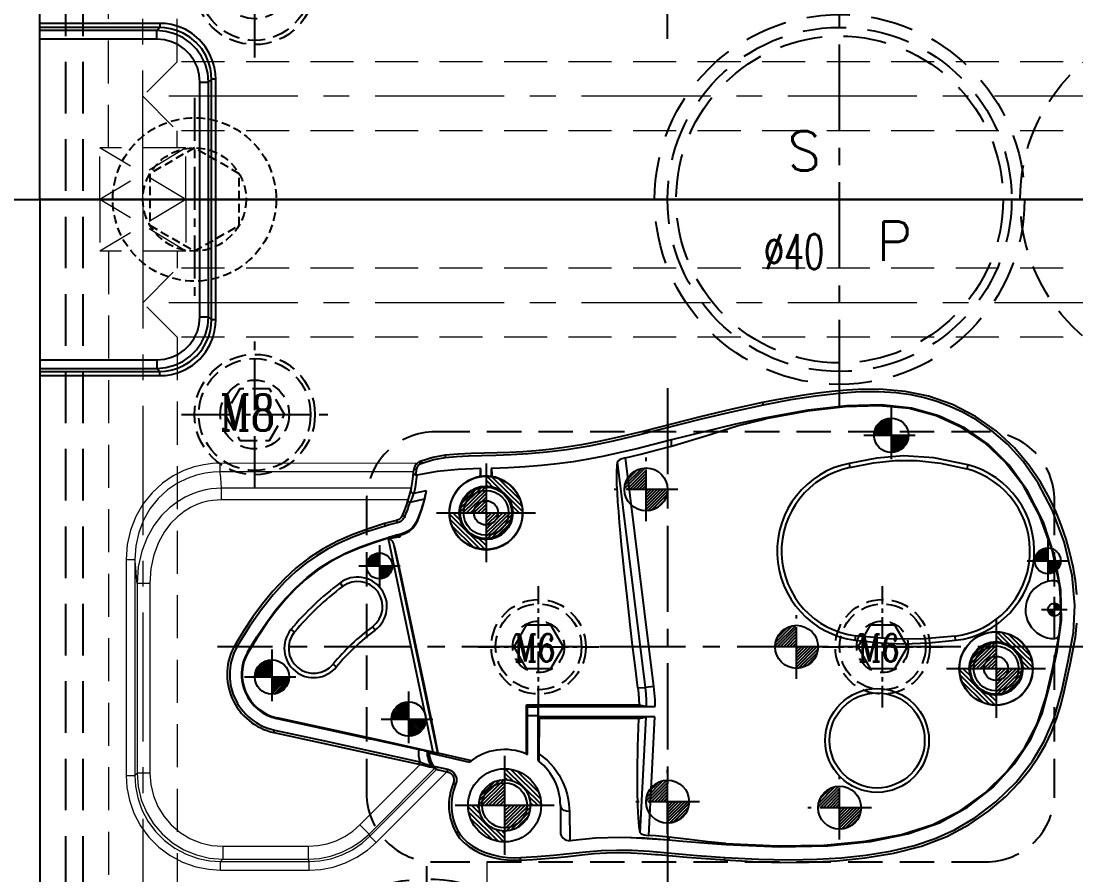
# Model space of a CAD drawing. Header units: millimetres. Extents: x 33920 to 35330, y -21664 to -20666.
# Drawn here: x 34462.5 to 34585.2, y -21041.8 to -20942.6 of the extents above; entities that cross this region are included whole.
import ezdxf

# ---------------------------------------------------------------- set-up
doc = ezdxf.new("R2010")
doc.units = ezdxf.units.MM
doc.header["$LTSCALE"] = 8
for name, pattern in [('CENTER', [2, 1.25, -0.25, 0.25, -0.25]), ('CENTER2', [1.125, 0.75, -0.125, 0.125, -0.125]), ('HIDDEN', [0.375, 0.25, -0.125]), ('HIDDEN2', [0.1875, 0.125, -0.0625])]:
    doc.linetypes.add(name, pattern=pattern)
doc.layers.get('DEFPOINTS').update_dxf_attribs({"color": 6})
for name, color, linetype in [('Cav-cor', 1, 'Continuous'), ('cen', 1, 'CENTER'), ('DEFAULT_1', 7, 'CENTER'), ('m', 144, 'HIDDEN2'), ('PIN', 5, 'Continuous'), ('SCREW', 52, 'HIDDEN'), ('SP', 3, 'Continuous'), ('壓塊', 157, 'Continuous')]:
    doc.layers.add(name, color=color, linetype=linetype)
for name, color, linetype, lineweight in [('dim', 3, 'Continuous', 15), ('WR', 122, 'HIDDEN', 18), ('枕位', 75, 'Continuous', 15)]:
    doc.layers.add(name, color=color, linetype=linetype, lineweight=lineweight)
doc.styles.add('ROMANC', font='RomanC.ttf', dxfattribs={"width": 0.8, "height": 7})
doc.styles.get("Standard").update_dxf_attribs({"font": 'txt.shx', "width": 0.67, "bigfont": 'chineset.shx'})
doc.dimstyles.new('ISO-25', dxfattribs={"dimtxt": 5.5, "dimasz": 4, "dimexe": 0.3, "dimexo": 0.3, "dimtad": 0, "dimzin": 1, "dimdsep": 46, "dimtxsty": 'Standard', "dimcen": 0, "dimclrd": 3, "dimclre": 3, "dimclrt": 7, "dimazin": 0, "dimtfac": 1, "dimtofl": 0, "dimtmove": 0, "dimatfit": 0, "dimfxl": 0, "dimarcsym": 0})

# ---------------------------------------------------------------- blocks, each defined once
blk = doc.blocks.new('12')
at = {"layer": 'cen', "ltscale": 0.5}
for p, q in [((0, 11.81), (0, -11.81)), ((-11.91, 0), (11.91, 0))]:
    blk.add_line(p, q, dxfattribs=at)
at = {"layer": 'm'}
blk.add_lwpolyline([(0, 6), (-5.2, 3), (-5.2, -3), (0, -6), (5.2, -3), (5.2, 3)], close=True, dxfattribs=at)
for radius in [9.5, 6]:
    blk.add_circle((0, 0), radius, dxfattribs=at)
blk = doc.blocks.new('*D29197')
at = {"layer": 'DEFPOINTS', "color": 0}
for p in [(34376.55, -20963.32), (34399.68, -20963.32), (34473.68, -21153.32)]:
    blk.add_point(p, dxfattribs=at)
at = {"layer": 'dim', "color": 3, "lineweight": -2}
for p, q in [((34399.38, -20963.32), (34376.25, -20963.32)), ((34376.55, -20967.32), (34376.55, -21050.01)), ((34376.55, -21149.32), (34376.55, -21066.62)), ((34473.38, -21153.32), (34376.25, -21153.32))]:
    blk.add_line(p, q, dxfattribs=at)
at = {"layer": 'dim', "color": 3}
for points in [[(34377.22, -20967.32), (34375.88, -20967.32), (34376.55, -20963.32)], [(34375.88, -21149.32), (34377.22, -21149.32), (34376.55, -21153.32)]]:
    blk.add_solid(points, dxfattribs=at)
at = {"layer": 'dim', "color": 7, "insert": (34376.55, -21058.32), "char_height": 5.5, "attachment_point": 5, "rotation": 90}
blk.add_mtext('190.00', dxfattribs=at)
blk = doc.blocks.new('*D29198')
at = {"layer": 'DEFPOINTS', "color": 0}
for p in [(34473.68, -20773.32), (34376.55, -20963.32), (34399.68, -20963.32)]:
    blk.add_point(p, dxfattribs=at)
at = {"layer": 'dim', "color": 3, "lineweight": -2}
for p, q in [((34473.38, -20773.32), (34376.25, -20773.32)), ((34376.55, -20777.32), (34376.55, -20860.01)), ((34376.55, -20959.32), (34376.55, -20876.62)), ((34399.38, -20963.32), (34376.25, -20963.32))]:
    blk.add_line(p, q, dxfattribs=at)
at = {"layer": 'dim', "color": 3}
for points in [[(34377.22, -20777.32), (34375.88, -20777.32), (34376.55, -20773.32)], [(34375.88, -20959.32), (34377.22, -20959.32), (34376.55, -20963.32)]]:
    blk.add_solid(points, dxfattribs=at)
at = {"layer": 'dim', "color": 7, "insert": (34376.55, -20868.32), "char_height": 5.5, "attachment_point": 5, "rotation": 90}
blk.add_mtext('190.00', dxfattribs=at)
blk = doc.blocks.new('20160824.190002')
at = {"layer": 'SCREW', "linetype": 'CENTER2'}
for p, q in [((0, -8.5), (0, 8.5)), ((-8.5, 0), (8.5, 0))]:
    blk.add_line(p, q, dxfattribs=at)
at = {"layer": 'SCREW'}
blk.add_lwpolyline([(-1.73, 3), (-3.46, 0), (-1.73, -3), (1.73, -3), (3.46, 0), (1.73, 3)], close=True, dxfattribs=at)
for radius in [7, 6.5, 4]:
    blk.add_circle((0, 0), radius, dxfattribs=at)
at = {"layer": 'dim', "style": 'ROMANC', "width": 0.8}
blk.add_text('M8', height=4.186, dxfattribs=at).set_placement((-4.07, -1.86))
blk = doc.blocks.new('20140410.082121')
at = {"layer": 'SCREW', "color": 137, "linetype": 'CENTER', "ltscale": 0.25}
for p, q in [((0, -7.04), (0, 7.04)), ((-7, 0), (7, 0))]:
    blk.add_line(p, q, dxfattribs=at)
at = {"layer": 'SCREW', "color": 137, "linetype": 'Continuous'}
blk.add_lwpolyline([(-1.44, 2.5), (-2.89, 0), (-1.44, -2.5), (1.44, -2.5), (2.89, 0), (1.44, 2.5)], close=True, dxfattribs=at)
at = {"layer": 'SCREW', "color": 137}
for radius in [5.5, 5, 3]:
    blk.add_circle((0, 0), radius, dxfattribs=at)
at = {"layer": 'dim', "style": 'ROMANC', "width": 0.8}
blk.add_text('M6', height=3.172, dxfattribs=at).set_placement((-2.87, -1.7))
blk = doc.blocks.new('20160827.105305')
at = {"color": 8, "linetype": 'HIDDEN', "ltscale": 2.5}
blk.add_circle((0, 0), 21.5, dxfattribs=at)
at = {"layer": 'SP', "linetype": 'CENTER'}
for p, q in [((0, -24), (0, 24)), ((-24, 0), (24, 0))]:
    blk.add_line(p, q, dxfattribs=at)
at = {"layer": 'SP', "linetype": 'HIDDEN', "ltscale": 2.5}
for radius in [20, 19]:
    blk.add_circle((0, 0), radius, dxfattribs=at)
at = {"layer": 'dim', "insert": (-5.29, -6.05), "char_height": 4.063, "attachment_point": 5}
blk.add_mtext('Ø40', dxfattribs=at)
at = {"layer": 'SP'}
for s, p in [('S', (-6.08, 3.36)), ('P', (4.33, -7.12))]:
    blk.add_text(s, height=4.58, dxfattribs=at).set_placement(p)
blk = doc.blocks.new('20160827.105419')
at = {"color": 8, "linetype": 'HIDDEN', "ltscale": 2.5}
blk.add_circle((0, 0), 16.5, dxfattribs=at)
at = {"layer": 'SP', "linetype": 'CENTER'}
for p, q in [((0, -19), (0, 19)), ((-19, 0), (19, 0))]:
    blk.add_line(p, q, dxfattribs=at)
at = {"layer": 'SP', "linetype": 'HIDDEN', "ltscale": 2.5}
for radius in [15, 14]:
    blk.add_circle((0, 0), radius, dxfattribs=at)
at = {"layer": 'dim', "insert": (-5.37, -4.84), "char_height": 3.251, "attachment_point": 5}
blk.add_mtext('Ø30', dxfattribs=at)
at = {"layer": 'SP'}
for s, p in [('S', (-4.86, 2.69)), ('P', (3.47, -5.7))]:
    blk.add_text(s, height=3.67, dxfattribs=at).set_placement(p)
blk = doc.blocks.new('20160827.105633')
at = {"color": 8, "linetype": 'HIDDEN', "ltscale": 2.5}
blk.add_circle((0, 0), 19, dxfattribs=at)
at = {"layer": 'SP', "linetype": 'CENTER'}
for p, q in [((0, -21.5), (0, 21.5)), ((-21.5, 0), (21.5, 0))]:
    blk.add_line(p, q, dxfattribs=at)
at = {"layer": 'SP', "linetype": 'HIDDEN', "ltscale": 2.5}
for radius in [17.5, 16.5]:
    blk.add_circle((0, 0), radius, dxfattribs=at)
at = {"layer": 'dim', "insert": (-5.29, -6.05), "char_height": 4.063, "attachment_point": 5}
blk.add_mtext('Ø35', dxfattribs=at)
at = {"layer": 'SP'}
for s, p in [('S', (-6.08, 3.36)), ('P', (4.33, -7.12))]:
    blk.add_text(s, height=4.58, dxfattribs=at).set_placement(p)
blk = doc.blocks.new('20160904.091723')
at = {"layer": 'WR', "linetype": 'CENTER'}
blk.add_line((0, 11), (0, -11), dxfattribs=at)
at = {"layer": 'WR', "linetype": 'HIDDEN', "ltscale": 2}
blk.add_line((-11, 0), (11, 0), dxfattribs=at)
for radius in [8, 5.5, 4]:
    blk.add_circle((0, 0), radius, dxfattribs=at)

msp = doc.modelspace()

# ---------------------------------------------------------------- hatches: boundary and pattern name
at = {"layer": 'PIN', "linetype": 'Continuous'}
h = msp.add_hatch(dxfattribs=at)
h.set_pattern_fill('ANSI31', color=153, scale=1.5, angle=270, style=0)
h.set_pattern_definition([(225, (34768.96322, -20976.47645), (-0.13258252, 0.13258252), [])])
h.paths.add_polyline_path([(34563.681, -20990.716), (34561.681, -20990.716, -0.4142136), (34563.681, -20988.716)])
h.paths.add_polyline_path([(34563.681, -20992.716), (34563.681, -20990.716), (34565.681, -20990.716, -0.4142136)])
h = msp.add_hatch(dxfattribs=at)
h.set_pattern_fill('ANSI31', color=5, scale=2, angle=90, style=0)
h.set_pattern_definition([(45, (34329.89917, -21011.25587), (0.1767767, -0.1767767), [])])
h.paths.add_polyline_path([(34535.181, -20997.016), (34537.681, -20997.016, -0.4142136), (34535.181, -20999.516)])
h.paths.add_polyline_path([(34535.181, -20994.516), (34535.181, -20997.016), (34532.681, -20997.016, -0.4142136)])
h = msp.add_hatch(dxfattribs=at)
h.set_pattern_fill('ANSI31', color=140, scale=3.090909, angle=90.5, style=0)
h.set_pattern_definition([(135.5, (34845.39848, -21022.7816), (-0.27080585, -0.27557404), [])])
h.paths.add_polyline_path([(34516.576, -20996.739), (34516.576, -20995.489, -0.4142136), (34520.826, -20999.739), (34519.576, -20999.739, 0.4142136)])
h.paths.add_polyline_path([(34512.326, -20999.739), (34513.576, -20999.739, 0.4142136), (34516.576, -21002.739), (34516.576, -21003.989, -0.4142136)])
h = msp.add_hatch(dxfattribs=at)
h.set_pattern_fill('ANSI31', color=140, scale=2.363636, angle=89.5, style=0)
h.set_pattern_definition([(44.5, (34273.83254, -21014.44966), (0.20708683, -0.2107331), [])])
h.paths.add_polyline_path([(34516.576, -20999.739), (34513.576, -20999.712, -0.4142136), (34516.602, -20996.739)])
h.paths.add_polyline_path([(34519.576, -20999.765, -0.4142136), (34516.55, -21002.739), (34516.576, -20999.739)])
h = msp.add_hatch(dxfattribs=at)
h.set_pattern_fill('ANSI31', color=3, scale=1.125, angle=270, style=0)
h.set_pattern_definition([(225, (34658.14271, -20995.23637), (-0.09943689, 0.09943689), [])])
h.paths.add_polyline_path([(34504.181, -21005.916), (34502.681, -21005.916, -0.4142136), (34504.181, -21004.416)])
h.paths.add_polyline_path([(34504.181, -21007.416), (34504.181, -21005.916), (34505.681, -21005.916, -0.4142136)])
h = msp.add_hatch(dxfattribs=at)
h.set_pattern_fill('ANSI31', color=3, scale=1.125, angle=270, style=0)
h.set_pattern_definition([(225, (34735.84271, -20994.63637), (-0.09943689, 0.09943689), [])])
h.paths.add_polyline_path([(34581.881, -21005.316), (34580.381, -21005.316, -0.4142136), (34581.881, -21003.816)])
h.paths.add_polyline_path([(34581.881, -21006.816), (34581.881, -21005.316), (34583.381, -21005.316, -0.4142136)])
at = {"layer": 'PIN', "linetype": 'CENTER2'}
h = msp.add_hatch(dxfattribs=at)
h.set_pattern_fill('ANSI31', color=4, scale=0.8, angle=90, style=0)
h.set_pattern_definition([(135, (34719.73285, -20805.01066), (-0.07071068, -0.07071068), [])])
h.paths.add_polyline_path([(34582.655, -21010.995), (34581.905, -21010.995, 0.4142136), (34582.655, -21011.745)])
h.paths.add_polyline_path([(34582.655, -21010.245), (34582.655, -21010.995), (34583.405, -21010.995, 0.4142136)])
at = {"layer": 'PIN', "linetype": 'Continuous'}
h = msp.add_hatch(dxfattribs=at)
h.set_pattern_fill('ANSI31', color=5, scale=2, angle=90, style=0)
h.set_pattern_definition([(45, (34347.39917, -21029.55587), (0.1767767, -0.1767767), [])])
h.paths.add_polyline_path([(34552.681, -21015.316), (34555.181, -21015.316, -0.4142136), (34552.681, -21017.816)])
h.paths.add_polyline_path([(34552.681, -21012.816), (34552.681, -21015.316), (34550.181, -21015.316, -0.4142136)])
h = msp.add_hatch(dxfattribs=at)
h.set_pattern_fill('ANSI31', color=140, scale=3.090909, angle=90.5, style=0)
h.set_pattern_definition([(135.5, (34904.69348, -21040.8716), (-0.27080585, -0.27557404), [])])
h.paths.add_polyline_path([(34575.871, -21014.829), (34575.871, -21013.579, -0.4142136), (34580.121, -21017.829), (34578.871, -21017.829, 0.4142136)])
h.paths.add_polyline_path([(34571.621, -21017.829), (34572.871, -21017.829, 0.4142136), (34575.871, -21020.829), (34575.871, -21022.079, -0.4142136)])
h = msp.add_hatch(dxfattribs=at)
h.set_pattern_fill('ANSI31', color=140, scale=2.363636, angle=89.5, style=0)
h.set_pattern_definition([(44.5, (34333.12754, -21032.53966), (0.20708683, -0.2107331), [])])
h.paths.add_polyline_path([(34575.871, -21017.829), (34572.871, -21017.802, -0.4142136), (34575.897, -21014.829)])
h.paths.add_polyline_path([(34578.871, -21017.855, -0.4142136), (34575.845, -21020.829), (34575.871, -21017.829)])
h = msp.add_hatch(dxfattribs=at)
h.set_pattern_fill('ANSI31', color=153, scale=1.5, angle=270, style=0)
h.set_pattern_definition([(225, (34696.96322, -21004.57645), (-0.13258252, 0.13258252), [])])
h.paths.add_polyline_path([(34491.681, -21018.816), (34489.681, -21018.816, -0.4142136), (34491.681, -21016.816)])
h.paths.add_polyline_path([(34491.681, -21020.816), (34491.681, -21018.816), (34493.681, -21018.816, -0.4142136)])
h = msp.add_hatch(dxfattribs=at)
h.set_pattern_fill('ANSI31', color=153, scale=1.5, angle=270, style=0)
h.set_pattern_definition([(225, (34712.86322, -21009.47645), (-0.13258252, 0.13258252), [])])
h.paths.add_polyline_path([(34507.581, -21023.716), (34505.581, -21023.716, -0.4142136), (34507.581, -21021.716)])
h.paths.add_polyline_path([(34507.581, -21025.716), (34507.581, -21023.716), (34509.581, -21023.716, -0.4142136)])
h = msp.add_hatch(dxfattribs=at)
h.set_pattern_fill('ANSI31', color=140, scale=3.090909, angle=90.5, style=0)
h.set_pattern_definition([(135.5, (34847.55923, -21056.78075), (-0.27080585, -0.27557404), [])])
h.paths.add_polyline_path([(34518.737, -21030.738), (34518.737, -21029.488, -0.4142136), (34522.987, -21033.738), (34521.737, -21033.738, 0.4142136)])
h.paths.add_polyline_path([(34514.487, -21033.738), (34515.737, -21033.738, 0.4142136), (34518.737, -21036.738), (34518.737, -21037.988, -0.4142136)])
h = msp.add_hatch(dxfattribs=at)
h.set_pattern_fill('ANSI31', color=140, scale=2.363636, angle=89.5, style=0)
h.set_pattern_definition([(44.5, (34275.9933, -21048.4488), (0.20708683, -0.2107331), [])])
h.paths.add_polyline_path([(34518.737, -21033.738), (34515.737, -21033.712, -0.4142136), (34518.763, -21030.738)])
h.paths.add_polyline_path([(34521.737, -21033.764, -0.4142136), (34518.711, -21036.738), (34518.737, -21033.738)])
h = msp.add_hatch(dxfattribs=at)
h.set_pattern_fill('ANSI31', color=5, scale=2, angle=90, style=0)
h.set_pattern_definition([(45, (34332.39917, -21047.55587), (0.1767767, -0.1767767), [])])
h.paths.add_polyline_path([(34537.681, -21033.316), (34540.181, -21033.316, -0.4142136), (34537.681, -21035.816)])
h.paths.add_polyline_path([(34537.681, -21030.816), (34537.681, -21033.316), (34535.181, -21033.316, -0.4142136)])
h = msp.add_hatch(dxfattribs=at)
h.set_pattern_fill('ANSI31', color=5, scale=2, angle=90, style=0)
h.set_pattern_definition([(45, (34352.39917, -21048.25587), (0.1767767, -0.1767767), [])])
h.paths.add_polyline_path([(34557.681, -21034.016), (34560.181, -21034.016, -0.4142136), (34557.681, -21036.516)])
h.paths.add_polyline_path([(34557.681, -21031.516), (34557.681, -21034.016), (34555.181, -21034.016, -0.4142136)])

# ---------------------------------------------------------------- linework, layer by layer
at = {"color": 8, "linetype": 'HIDDEN', "ltscale": 3}
for p, q in [((34467.681, -20713.316), (34467.681, -21213.316)), ((34469.681, -20713.316), (34469.681, -21213.316))]:
    msp.add_line(p, q, dxfattribs=at)
at = {"linetype": 'CENTER', "ltscale": 3}
msp.add_line((34399.681, -20963.316), (34799.681, -20963.316), dxfattribs=at)
at = {"color": 8, "linetype": 'HIDDEN', "ltscale": 2}
msp.add_circle((34599.681, -20963.316), 21, dxfattribs=at)
at = {"layer": 'Cav-cor', "color": 1}
for p, q in [((34464.681, -20963.316), (34464.681, -20781.316)), ((34478.665, -20942.842), (34464.681, -20942.842)), ((34478.665, -20943.341), (34464.681, -20943.341)), ((34478.32, -20943.686), (34478.665, -20943.341)), ((34478.665, -20942.842), (34478.665, -20943.341)), ((34478.32, -20943.686), (34464.681, -20943.686)), ((34478.32, -20944.684), (34478.32, -20943.686)), ((34478.32, -20944.684), (34464.681, -20944.684)), ((34484.312, -20949.678), (34484.656, -20949.333)), ((34484.656, -20963.316), (34484.656, -20949.333)), ((34485.156, -20949.333), (34484.656, -20949.333)), ((34485.156, -20963.316), (34485.156, -20949.333)), ((34483.313, -20963.316), (34483.313, -20949.678)), ((34483.313, -20949.678), (34484.312, -20949.678)), ((34484.312, -20963.316), (34484.312, -20949.678)), ((34464.681, -20963.316), (34734.681, -20963.316)), ((34734.681, -20963.316), (34464.681, -20963.316)), ((34464.681, -20963.316), (34464.681, -21145.316)), ((34483.313, -20976.955), (34483.313, -20963.316)), ((34484.312, -20976.955), (34484.312, -20963.316)), ((34484.656, -20977.3), (34484.656, -20963.316)), ((34485.156, -20977.3), (34485.156, -20963.316)), ((34483.313, -20976.955), (34484.312, -20976.955)), ((34484.312, -20976.955), (34484.656, -20977.3)), ((34485.156, -20977.3), (34484.656, -20977.3)), ((34464.681, -20981.948), (34478.32, -20981.948)), ((34478.32, -20981.948), (34478.32, -20982.947)), ((34464.681, -20982.947), (34478.32, -20982.947)), ((34464.681, -20983.291), (34478.665, -20983.291)), ((34464.681, -20983.791), (34478.665, -20983.791)), ((34478.32, -20982.947), (34478.665, -20983.291)), ((34478.665, -20983.791), (34478.665, -20983.291)), ((34551.93, -20986.327), (34550.328, -20986.614)), ((34553.534, -20986.068), (34551.93, -20986.327)), ((34555.135, -20985.84), (34553.534, -20986.068)), ((34560.487, -20985.378), (34558.516, -20985.48)), ((34562.758, -20985.392), (34560.487, -20985.378)), ((34565.301, -20985.622), (34562.758, -20985.392)), ((34550.328, -20986.614), (34548.737, -20986.924)), ((34548.737, -20986.923), (34548.797, -20987.218)), ((34549.115, -20988.793), (34549.094, -20988.691)), ((34537.683, -20989.545), (34537.755, -20989.83)), ((34511.812, -20993.05), (34511.841, -20993.34)), ((34536.093, -21019.912), (34532.806, -20993.327)), ((34561.617, -20993.943), (34564.133, -20993.646)), ((34564.133, -20993.646), (34566.646, -20993.65)), ((34508.199, -20994.648), (34508.188, -20994.744)), ((34508.234, -20994.676), (34508.494, -20994.696)), ((34509.034, -20993.736), (34508.821, -20993.823)), ((34508.825, -20993.821), (34508.935, -20994.09)), ((34508.935, -20994.09), (34508.853, -20994.129)), ((34509.146, -20994.004), (34508.935, -20994.09)), ((34509.037, -20993.735), (34509.146, -20994.004)), ((34515.973, -20995.51), (34515.973, -20994.602)), ((34517.179, -20994.57), (34517.179, -20995.51)), ((34535.1, -21020.034), (34531.859, -20993.828)), ((34558.781, -20993.991), (34558.881, -20994.483)), ((34558.881, -20994.483), (34561.617, -20993.943)), ((34572.601, -20994.142), (34572.47, -20994.627)), ((34515.893, -20995.522), (34515.973, -20995.51)), ((34517.262, -20995.523), (34517.179, -20995.51)), ((34517.237, -20995.115), (34517.262, -20995.523)), ((34509.629, -20997.293), (34509.659, -20997.132)), ((34507.464, -20998.427), (34507.751, -20998.518)), ((34504.757, -21000.994), (34504.843, -21001.283)), ((34506.183, -21000.612), (34506.256, -21000.905)), ((34506.387, -21000.864), (34506.256, -21000.905)), ((34506.589, -21000.407), (34506.465, -21000.497)), ((34506.698, -21000.299), (34506.589, -21000.407)), ((34506.79, -21000.175), (34506.698, -21000.299)), ((34506.861, -21000.039), (34506.79, -21000.175)), ((34506.863, -21000.036), (34507.14, -21000.156)), ((34507.14, -21000.156), (34507.078, -21000.279)), ((34508.601, -21000.572), (34508.643, -21000.628)), ((34506.734, -21002.279), (34506.527, -21002.33)), ((34506.681, -21002.213), (34506.734, -21002.279)), ((34505.356, -21002.564), (34505.197, -21002.61)), ((34505.217, -21002.686), (34505.197, -21002.61)), ((34510.435, -21027.546), (34505.23, -21002.761)), ((34505.674, -21002.475), (34505.356, -21002.564)), ((34506.528, -21002.333), (34506.574, -21002.555)), ((34505.911, -21003.561), (34506.583, -21006.66)), ((34510.972, -21027.657), (34505.911, -21003.561)), ((34506.583, -21006.66), (34507.565, -21011.254)), ((34499.607, -21007.886), (34499.906, -21008.29)), ((34533.374, -21013.07), (34532.97, -21009.477)), ((34583.491, -21012.21), (34583.416, -21008.73)), ((34507.565, -21011.254), (34508.568, -21015.994)), ((34493.901, -21013.307), (34494.289, -21013.626)), ((34503.672, -21013.379), (34503.374, -21012.975)), ((34582.974, -21015.801), (34583.491, -21012.21)), ((34488.405, -21013.422), (34487.4, -21015.081)), ((34559.5, -21014.55), (34559.565, -21014.052)), ((34563.367, -21014.404), (34559.565, -21014.052)), ((34567.042, -21014.409), (34563.367, -21014.404)), ((34571.105, -21014.061), (34567.042, -21014.409)), ((34571.167, -21014.559), (34571.105, -21014.061)), ((34487.398, -21015.08), (34487.659, -21015.231)), ((34488.915, -21015.957), (34488.847, -21015.918)), ((34508.568, -21015.994), (34509.409, -21020.011)), ((34499.178, -21017.649), (34498.79, -21017.329)), ((34534.218, -21020.066), (34535.1, -21020.034)), ((34536.093, -21019.912), (34535.1, -21020.034)), ((34521.28, -21027.775), (34521.268, -21022.06)), ((34521.268, -21022.06), (34521.392, -21022.307)), ((34521.268, -21022.06), (34534.367, -21022.062)), ((34521.392, -21022.307), (34522.615, -21022.307)), ((34522.615, -21022.307), (34522.643, -21022.251)), ((34522.643, -21022.251), (34522.643, -21023.457)), ((34522.643, -21022.251), (34536.239, -21022.251)), ((34534.367, -21022.062), (34535.238, -21022.235)), ((34492.288, -21023.566), (34492.271, -21023.644)), ((34521.4, -21027.828), (34521.4, -21023.312)), ((34521.4, -21023.312), (34522.606, -21023.312)), ((34522.606, -21023.312), (34522.606, -21028.537)), ((34522.643, -21023.457), (34522.736, -21023.643)), ((34536.203, -21023.457), (34522.643, -21023.457)), ((34522.736, -21023.643), (34522.726, -21028.062)), ((34534.342, -21023.642), (34522.736, -21023.643)), ((34534.342, -21023.642), (34535.2, -21023.473)), ((34534.515, -21036.942), (34535.2, -21023.473)), ((34535.503, -21037.228), (34536.203, -21023.457)), ((34491.92, -21025.28), (34491.983, -21024.985)), ((34503.26, -21027.747), (34509.301, -21029.087)), ((34509.949, -21027.652), (34514.65, -21028.706)), ((34510.972, -21027.657), (34510.98, -21027.649)), ((34510.98, -21027.649), (34514.883, -21028.526)), ((34521.28, -21027.775), (34521.4, -21027.828)), ((34508.834, -21028.945), (34508.891, -21028.689)), ((34508.891, -21028.689), (34509.149, -21028.782)), ((34509.301, -21029.087), (34510.001, -21029.248)), ((34510.001, -21029.248), (34510.268, -21029.312)), ((34510.236, -21029.231), (34510.382, -21029.313)), ((34510.468, -21029.174), (34512.128, -21029.545)), ((34510.555, -21029.296), (34510.469, -21029.174)), ((34522.606, -21028.537), (34522.718, -21028.622)), ((34510.268, -21029.312), (34510.463, -21029.361)), ((34510.382, -21029.313), (34510.48, -21029.365)), ((34510.637, -21029.41), (34510.872, -21029.555)), ((34510.872, -21029.555), (34510.918, -21029.569)), ((34510.918, -21029.569), (34511.028, -21029.598)), ((34512.037, -21029.833), (34512.076, -21029.841)), ((34512.062, -21029.838), (34512.128, -21029.545)), ((34512.076, -21029.841), (34512.301, -21029.922)), ((34512.301, -21029.922), (34512.506, -21030.062)), ((34512.506, -21030.062), (34512.672, -21030.249)), ((34512.672, -21030.249), (34512.787, -21030.473)), ((34512.787, -21030.473), (34512.843, -21030.717)), ((34512.768, -21031.21), (34513.045, -21031.328)), ((34513.141, -21030.958), (34513.045, -21031.328)), ((34525.219, -21033.738), (34525.219, -21036.824)), ((34526.261, -21034.463), (34526.275, -21035.38)), ((34526.275, -21035.38), (34526.305, -21036.752)), ((34513.092, -21036.924), (34513.354, -21036.775)), ((34526.305, -21036.752), (34526.33, -21037.682)), ((34526.339, -21037.823), (34526.395, -21037.819)), ((34532.131, -21037.427), (34535.033, -21037.537)), ((34532.789, -21037.452), (34537.84, -21037.76)), ((34535.033, -21037.537), (34537.838, -21037.761)), ((34537.838, -21037.761), (34539.04, -21037.865)), ((34538.992, -21037.862), (34542.354, -21038.142)), ((34542.354, -21038.142), (34544.437, -21038.295)), ((34544.444, -21038.191), (34544.437, -21038.295)), ((34519.366, -21040.112), (34520.592, -21040.119)), ((34520.596, -21040.121), (34520.579, -21039.82)), ((34520.592, -21040.119), (34522.027, -21040.031)), ((34522.027, -21040.031), (34523.46, -21039.928)), ((34523.46, -21039.928), (34524.884, -21039.803)), ((34524.884, -21039.803), (34526.07, -21039.676)), ((34526.07, -21039.676), (34527.721, -21039.492)), ((34527.721, -21039.492), (34529.146, -21039.354)), ((34529.146, -21039.354), (34530.575, -21039.264)), ((34533.428, -21039.263), (34534.847, -21039.337)), ((34536.604, -21039.47), (34539.927, -21039.756)), ((34537.681, -21039.563), (34537.707, -21039.263)), ((34544.315, -21040.095), (34544.335, -21039.794))]:
    msp.add_line(p, q, dxfattribs=at)
for points in [[(34485.156, -20949.333), (34485.124, -20948.69), (34485.012, -20947.975), (34484.793, -20947.193), (34484.439, -20946.365), (34483.921, -20945.521), (34483.228, -20944.714), (34482.417, -20944.035), (34481.581, -20943.533), (34480.765, -20943.19), (34479.997, -20942.98), (34479.294, -20942.872), (34478.665, -20942.842)], [(34484.656, -20949.333), (34484.627, -20948.739), (34484.524, -20948.078), (34484.322, -20947.357), (34483.995, -20946.592), (34483.517, -20945.814), (34482.877, -20945.069), (34482.129, -20944.442), (34481.358, -20943.979), (34480.605, -20943.663), (34479.895, -20943.468), (34479.246, -20943.369), (34478.665, -20943.341)], [(34484.312, -20949.678), (34484.221, -20948.639), (34483.951, -20947.63), (34483.509, -20946.683), (34482.91, -20945.826), (34482.171, -20945.087), (34481.314, -20944.488), (34480.367, -20944.047), (34479.358, -20943.777), (34478.32, -20943.686)], [(34483.313, -20949.678), (34483.238, -20948.814), (34483.013, -20947.972), (34482.646, -20947.182), (34482.146, -20946.468), (34481.53, -20945.852), (34480.816, -20945.352), (34480.025, -20944.984), (34479.184, -20944.76), (34478.32, -20944.684)], [(34478.32, -20982.947), (34479.358, -20982.856), (34480.367, -20982.586), (34481.315, -20982.144), (34482.171, -20981.545), (34482.91, -20980.806), (34483.509, -20979.949), (34483.951, -20979.002), (34484.221, -20977.993), (34484.312, -20976.955)], [(34478.32, -20981.948), (34479.184, -20981.873), (34480.025, -20981.648), (34480.816, -20981.281), (34481.53, -20980.781), (34482.146, -20980.165), (34482.646, -20979.451), (34483.013, -20978.66), (34483.238, -20977.819), (34483.313, -20976.955)], [(34478.665, -20983.791), (34479.307, -20983.759), (34480.023, -20983.647), (34480.805, -20983.428), (34481.632, -20983.074), (34482.476, -20982.556), (34483.283, -20981.863), (34483.963, -20981.052), (34484.465, -20980.216), (34484.807, -20979.4), (34485.018, -20978.632), (34485.125, -20977.929), (34485.156, -20977.3)], [(34478.665, -20983.291), (34479.258, -20983.262), (34479.919, -20983.159), (34480.641, -20982.957), (34481.405, -20982.63), (34482.184, -20982.152), (34482.928, -20981.512), (34483.555, -20980.764), (34484.019, -20979.993), (34484.335, -20979.24), (34484.529, -20978.53), (34484.628, -20977.881), (34484.656, -20977.3)], [(34544.335, -21039.794), (34548.253, -21040.004), (34551.806, -21040.075), (34555.022, -21040.012), (34557.903, -21039.835), (34560.716, -21039.537), (34563.615, -21039.066), (34566.403, -21038.397), (34568.802, -21037.588), (34571.044, -21036.579), (34573.387, -21035.205), (34575.866, -21033.329), (34578.2, -21031.037), (34580.076, -21028.642), (34581.478, -21026.297), (34582.626, -21023.612), (34583.512, -21020.445), (34584.271, -21016.957), (34584.861, -21013.66), (34585.03, -21010.48), (34584.703, -21007.014), (34583.8, -21003.127), (34582.414, -20999.403), (34580.78, -20996.305), (34579.009, -20993.781), (34577.187, -20991.77), (34575.374, -20990.196), (34573.634, -20988.982), (34571.987, -20988.05), (34570.43, -20987.332), (34568.993, -20986.796), (34567.557, -20986.373), (34565.998, -20986.037), (34564.238, -20985.797), (34562.241, -20985.675)], [(34562.241, -20985.675), (34560.029, -20985.693), (34557.59, -20985.86), (34554.908, -20986.173), (34551.99, -20986.621), (34548.797, -20987.218)], [(34558.516, -20985.48), (34556.764, -20985.642), (34555.135, -20985.84)], [(34585.272, -21009.251), (34585.098, -21007.619), (34584.825, -21006.003), (34584.461, -21004.393), (34584.012, -21002.796), (34583.486, -21001.237), (34582.86, -20999.671), (34582.083, -20998.017), (34581.073, -20996.209), (34579.738, -20994.234), (34578.033, -20992.202), (34575.935, -20990.256), (34573.484, -20988.538), (34570.803, -20987.163), (34568.021, -20986.186), (34565.301, -20985.622)], [(34548.797, -20987.218), (34545.255, -20987.986), (34541.572, -20988.868), (34534.401, -20990.677)], [(34548.737, -20986.924), (34545.173, -20987.698), (34541.49, -20988.584), (34534.948, -20990.238)], [(34562.519, -20987.187), (34558.506, -20987.289), (34554.034, -20987.816), (34549.094, -20988.691)], [(34583.234, -21008.066), (34582.394, -21004.045), (34580.942, -21000.046), (34579.078, -20996.619), (34576.945, -20993.835), (34574.567, -20991.604), (34571.871, -20989.808), (34568.906, -20988.466), (34565.756, -20987.626), (34562.28, -20987.284), (34558.333, -20987.407), (34553.948, -20987.934), (34549.115, -20988.793)], [(34583.416, -21008.73), (34582.721, -21004.864), (34581.385, -21000.811), (34579.545, -20997.167), (34577.394, -20994.187), (34574.99, -20991.813), (34572.264, -20989.912), (34569.237, -20988.476), (34566.034, -20987.572), (34562.519, -20987.187)], [(34549.094, -20988.691), (34545.575, -20989.45), (34541.921, -20990.318), (34538.124, -20991.27)], [(34538.125, -20991.997), (34542.139, -20990.789), (34545.759, -20989.645), (34549.115, -20988.793)], [(34534.401, -20990.677), (34531.36, -20991.398), (34528.558, -20991.975), (34525.989, -20992.398), (34523.638, -20992.689), (34521.485, -20992.884), (34519.511, -20993.003), (34517.703, -20993.071), (34516.048, -20993.116), (34514.529, -20993.165), (34513.129, -20993.236), (34511.841, -20993.34)], [(34534.948, -20990.238), (34532.341, -20990.872), (34529.897, -20991.412), (34527.661, -20991.838), (34525.678, -20992.145), (34523.935, -20992.362), (34522.356, -20992.519), (34520.853, -20992.634), (34519.356, -20992.717), (34517.854, -20992.773), (34514.85, -20992.861)], [(34538.124, -20991.27), (34536.064, -20991.793), (34534.091, -20992.284), (34532.186, -20992.735), (34530.33, -20993.141), (34528.505, -20993.496), (34526.689, -20993.797), (34524.863, -20994.046), (34523.013, -20994.245), (34521.126, -20994.398), (34519.185, -20994.504), (34517.179, -20994.57)], [(34532.806, -20993.327), (34534.556, -20992.908), (34536.336, -20992.461), (34538.125, -20991.997)], [(34538.125, -20991.997), (34538.129, -20991.689), (34538.128, -20991.445), (34538.124, -20991.27)], [(34511.811, -20993.05), (34510.397, -20993.293), (34509.034, -20993.736)], [(34511.841, -20993.34), (34510.468, -20993.575), (34509.146, -20994.004)], [(34514.85, -20992.861), (34513.333, -20992.932), (34511.811, -20993.05)], [(34532.806, -20993.327), (34532.521, -20993.405), (34532.265, -20993.5), (34532.058, -20993.605), (34531.918, -20993.717), (34531.859, -20993.828)], [(34572.601, -20994.142), (34568.656, -20993.338), (34565.126, -20993.111), (34561.994, -20993.372), (34558.781, -20993.991)], [(34566.646, -20993.65), (34569.413, -20993.96), (34572.47, -20994.627)], [(34508.552, -20993.986), (34508.452, -20994.084), (34508.369, -20994.191), (34508.303, -20994.307), (34508.253, -20994.425), (34508.22, -20994.541), (34508.199, -20994.648)], [(34508.696, -20994.251), (34508.628, -20994.331), (34508.573, -20994.42), (34508.533, -20994.514), (34508.507, -20994.608), (34508.494, -20994.696)], [(34515.973, -20994.602), (34513.34, -20994.707), (34510.911, -20994.938), (34508.524, -20995.373)], [(34508.821, -20993.823), (34508.68, -20993.894), (34508.552, -20993.986)], [(34508.853, -20994.129), (34508.772, -20994.183), (34508.696, -20994.251)], [(34515.893, -20995.522), (34515.918, -20995.134), (34515.944, -20994.828), (34515.973, -20994.602)], [(34517.179, -20994.57), (34517.209, -20994.798), (34517.237, -20995.115)], [(34532.97, -21009.477), (34532.639, -21006.387), (34532.487, -21004.902), (34532.345, -21003.468), (34532.216, -21002.119), (34532.102, -21000.849), (34532, -20999.634), (34531.914, -20998.474), (34531.847, -20997.396), (34531.802, -20996.428), (34531.782, -20995.585), (34531.786, -20994.877), (34531.814, -20994.297), (34531.859, -20993.828)], [(34508.211, -20995.266), (34508.164, -20995.18), (34508.156, -20995.093)], [(34508.524, -20995.373), (34508.501, -20995.607), (34508.471, -20995.869), (34508.431, -20996.155), (34508.382, -20996.464), (34508.323, -20996.788), (34508.255, -20997.125), (34508.175, -20997.472)], [(34508.427, -20995.378), (34508.299, -20995.338), (34508.211, -20995.266)], [(34508.427, -20995.378), (34508.46, -20995.38), (34508.492, -20995.378), (34508.524, -20995.373)], [(34507.815, -20997.141), (34507.822, -20997.273), (34507.899, -20997.389), (34508.028, -20997.461), (34508.175, -20997.472)], [(34508.175, -20997.472), (34508.924, -20997.292), (34509.659, -20997.132)], [(34508.643, -21000.628), (34509.142, -20999.246), (34509.456, -20998.111), (34509.659, -20997.132)], [(34508.175, -20997.472), (34508.12, -20997.625), (34508.042, -20997.833), (34507.949, -20998.066), (34507.849, -20998.299), (34507.751, -20998.518)], [(34507.751, -20998.518), (34508.607, -20998.296), (34509.441, -20998.1)], [(34509.441, -20998.099), (34509.519, -20997.792), (34509.582, -20997.516)], [(34504.758, -21000.997), (34502.897, -21001.586), (34501.082, -21002.254), (34499.318, -21003.025), (34497.623, -21003.92), (34496.014, -21004.958), (34494.505, -21006.14), (34493.097, -21007.443), (34491.792, -21008.839), (34490.586, -21010.304), (34489.462, -21011.831), (34488.405, -21013.422)], [(34506.182, -21000.615), (34505.704, -21000.737), (34505.229, -21000.865), (34504.758, -21000.997)], [(34506.256, -21000.905), (34505.782, -21001.026), (34505.31, -21001.152), (34504.842, -21001.284)], [(34506.465, -21000.497), (34506.328, -21000.567), (34506.182, -21000.615)], [(34507.078, -21000.279), (34506.998, -21000.404), (34506.899, -21000.524), (34506.784, -21000.634), (34506.657, -21000.729), (34506.523, -21000.806), (34506.387, -21000.864)], [(34508.601, -21000.572), (34508.356, -21001.031), (34508.026, -21001.441), (34507.629, -21001.781), (34507.173, -21002.042), (34506.681, -21002.213)], [(34506.734, -21002.279), (34507.217, -21002.111), (34507.664, -21001.855), (34508.054, -21001.524), (34508.386, -21001.114), (34508.643, -21000.628)], [(34504.842, -21001.284), (34502.853, -21001.917), (34501.072, -21002.58), (34499.495, -21003.272), (34498.127, -21003.977), (34496.894, -21004.72), (34495.704, -21005.557), (34494.468, -21006.567), (34493.165, -21007.798), (34491.829, -21009.252), (34490.456, -21010.967), (34489.066, -21012.949), (34487.659, -21015.231)], [(34506.681, -21002.213), (34506.176, -21002.341), (34505.674, -21002.475)], [(34488.847, -21015.918), (34489.92, -21014.155), (34491.003, -21012.547), (34492.111, -21011.069), (34493.263, -21009.698), (34494.484, -21008.42), (34495.791, -21007.239), (34497.195, -21006.171), (34498.689, -21005.235), (34500.248, -21004.433), (34501.856, -21003.744), (34503.506, -21003.144), (34505.197, -21002.61)], [(34505.217, -21002.686), (34503.44, -21003.25), (34501.732, -21003.878), (34500.097, -21004.592), (34498.546, -21005.408), (34497.086, -21006.343), (34495.718, -21007.404), (34494.438, -21008.576), (34493.253, -21009.828), (34492.144, -21011.156), (34491.07, -21012.59), (34490.001, -21014.174), (34488.915, -21015.957)], [(34505.217, -21002.686), (34505.651, -21002.564), (34506.088, -21002.446), (34506.528, -21002.333)], [(34506.574, -21002.555), (34506.128, -21002.622), (34505.23, -21002.761)], [(34505.911, -21003.561), (34505.856, -21003.361), (34505.785, -21003.187), (34505.701, -21003.039), (34505.602, -21002.916), (34505.486, -21002.822), (34505.361, -21002.768), (34505.23, -21002.761)], [(34506.527, -21002.33), (34506.24, -21002.377), (34505.956, -21002.426), (34505.674, -21002.475)], [(34583.415, -21010.995), (34583.384, -21009.58), (34583.234, -21008.066)], [(34583.201, -21013.932), (34583.37, -21012.449), (34583.418, -21010.997)], [(34534.218, -21020.066), (34533.898, -21017.502), (34533.619, -21015.173), (34533.374, -21013.07)], [(34544.315, -21040.094), (34547.58, -21040.278), (34550.838, -21040.369), (34554.1, -21040.344), (34557.375, -21040.178), (34560.668, -21039.846), (34563.971, -21039.301), (34567.189, -21038.474), (34570.131, -21037.354), (34572.731, -21035.978), (34575.005, -21034.417), (34576.955, -21032.749), (34578.542, -21031.103), (34579.784, -21029.567), (34580.777, -21028.123), (34581.602, -21026.707), (34582.313, -21025.239), (34582.915, -21023.696), (34583.403, -21022.111), (34583.803, -21020.515), (34584.155, -21018.932), (34584.491, -21017.361), (34584.815, -21015.789), (34585.09, -21014.191), (34585.274, -21012.555)], [(34544.444, -21038.191), (34550.456, -21038.457), (34555.853, -21038.365), (34560.657, -21037.924), (34564.885, -21037.139), (34568.511, -21035.975), (34571.701, -21034.372), (34574.605, -21032.292), (34577.144, -21029.805), (34579.183, -21027.075), (34580.652, -21024.276), (34581.67, -21021.208), (34582.468, -21017.703), (34583.201, -21013.932)], [(34559.5, -21014.55), (34562.424, -21014.85), (34565.162, -21014.953), (34568.038, -21014.858), (34571.167, -21014.559)], [(34544.437, -21038.295), (34550.711, -21038.564), (34556.314, -21038.442), (34561.274, -21037.943), (34565.598, -21037.062), (34569.282, -21035.759), (34572.541, -21033.963), (34575.485, -21031.656), (34577.99, -21028.947), (34579.901, -21026.062), (34581.229, -21023.054), (34582.165, -21019.592), (34582.974, -21015.801)], [(34509.409, -21020.011), (34510.413, -21024.871), (34510.98, -21027.649)], [(34534.218, -21020.066), (34534.291, -21020.734), (34534.341, -21021.399), (34534.367, -21022.062)], [(34535.238, -21022.235), (34535.221, -21021.5), (34535.175, -21020.767), (34535.1, -21020.034)], [(34536.239, -21022.251), (34536.222, -21021.47), (34536.174, -21020.69), (34536.093, -21019.912)], [(34535.238, -21022.235), (34535.271, -21022.238), (34535.337, -21022.241), (34535.435, -21022.244), (34535.56, -21022.246), (34535.708, -21022.248), (34536.053, -21022.25)], [(34492.271, -21023.644), (34497.757, -21024.831), (34503.24, -21026.031)], [(34510.604, -21027.584), (34504.389, -21026.204), (34498.34, -21024.877), (34492.288, -21023.566)], [(34534.515, -21036.942), (34534.385, -21036.214), (34534.291, -21035.187), (34534.225, -21033.804), (34534.19, -21031.98), (34534.192, -21029.685), (34534.241, -21026.913), (34534.342, -21023.642)], [(34491.92, -21025.277), (34497.592, -21026.505), (34503.26, -21027.747)], [(34491.983, -21024.985), (34497.622, -21026.206), (34503.258, -21027.44), (34508.891, -21028.689)], [(34509.718, -21027.484), (34509.661, -21027.466), (34509.516, -21027.429), (34509.297, -21027.376), (34509.022, -21027.313), (34503.24, -21026.031)], [(34509.949, -21027.652), (34509.871, -21027.596), (34509.794, -21027.54), (34509.718, -21027.484)], [(34510.604, -21027.584), (34510.756, -21027.616), (34510.871, -21027.64), (34510.945, -21027.654), (34510.972, -21027.657)], [(34522.727, -21027.76), (34523.674, -21028.5), (34524.475, -21029.361), (34525.09, -21030.251), (34525.518, -21031.075), (34525.811, -21031.821), (34526.006, -21032.488), (34526.131, -21033.079), (34526.206, -21033.6), (34526.246, -21034.059), (34526.261, -21034.463)], [(34509.149, -21028.782), (34509.372, -21028.866), (34509.562, -21028.941), (34509.726, -21029.007), (34509.864, -21029.065), (34509.978, -21029.113), (34510.07, -21029.154), (34510.14, -21029.185), (34510.19, -21029.208), (34510.221, -21029.223), (34510.236, -21029.231)], [(34510.351, -21029.336), (34510.286, -21029.291), (34510.236, -21029.231)], [(34522.726, -21028.062), (34522.722, -21028.485), (34522.72, -21028.589), (34522.718, -21028.622)], [(34510.463, -21029.361), (34510.585, -21029.393), (34510.637, -21029.41)], [(34511.028, -21029.598), (34511.204, -21029.641), (34511.441, -21029.697), (34511.72, -21029.761), (34512.037, -21029.833)], [(34512.128, -21029.545), (34512.485, -21029.681), (34512.785, -21029.914), (34513.004, -21030.221), (34513.126, -21030.578), (34513.141, -21030.958)], [(34512.843, -21030.717), (34512.837, -21030.966), (34512.768, -21031.209)], [(34526.261, -21034.463), (34525.942, -21034.434), (34525.651, -21034.334), (34525.42, -21034.173), (34525.271, -21033.967), (34525.219, -21033.738)], [(34513.092, -21036.924), (34513.508, -21037.538), (34514.019, -21038.085), (34514.597, -21038.555), (34515.22, -21038.951), (34515.88, -21039.283), (34516.6, -21039.566), (34517.403, -21039.805), (34518.314, -21039.994), (34519.366, -21040.112)], [(34513.354, -21036.775), (34513.627, -21037.198), (34513.982, -21037.624), (34514.429, -21038.045), (34514.974, -21038.45), (34515.624, -21038.827), (34516.384, -21039.168), (34517.266, -21039.46), (34518.2, -21039.671), (34519.079, -21039.79), (34519.869, -21039.834), (34520.579, -21039.82)], [(34526.33, -21037.682), (34526.334, -21037.8), (34526.338, -21037.826)], [(34526.337, -21037.826), (34526.654, -21037.79), (34529.32, -21037.526), (34532.131, -21037.427)], [(34534.515, -21036.942), (34534.583, -21037.024), (34534.732, -21037.096), (34534.946, -21037.154), (34535.211, -21037.198), (34535.503, -21037.228)], [(34537.848, -21037.428), (34537.056, -21037.355), (34536.275, -21037.288), (34535.503, -21037.228)], [(34537.848, -21037.428), (34537.837, -21037.733), (34537.838, -21037.76)], [(34544.444, -21038.191), (34542.377, -21037.988), (34540.186, -21037.702), (34537.848, -21037.428)], [(34524.408, -21039.545), (34526.297, -21039.347), (34528.174, -21039.14), (34529.973, -21038.991), (34531.733, -21038.934), (34533.584, -21038.967), (34535.565, -21039.085), (34537.707, -21039.263)], [(34520.579, -21039.82), (34522.507, -21039.698), (34524.408, -21039.545)], [(34530.575, -21039.264), (34532.005, -21039.235), (34533.428, -21039.263)], [(34534.847, -21039.337), (34536.263, -21039.442), (34536.604, -21039.47)], [(34537.707, -21039.263), (34539.426, -21039.412), (34541.103, -21039.552), (34542.739, -21039.68), (34544.335, -21039.794)], [(34539.927, -21039.756), (34542.138, -21039.935), (34544.315, -21040.094)]]:
    msp.add_lwpolyline(points, dxfattribs=at)
for centre, radius in [((34516.576, -20999.739), 3.115), ((34516.576, -20999.739), 2.613), ((34516.576, -20999.739), 1.407), ((34582.655, -21010.995), 0.754), ((34575.871, -21017.829), 4.271), ((34575.871, -21017.829), 3.115), ((34575.871, -21017.829), 2.613), ((34575.871, -21017.829), 1.407), ((34562.042, -21026.2), 6.03), ((34562.042, -21026.2), 5.527), ((34518.737, -21033.738), 2.613)]:
    msp.add_circle(centre, radius, dxfattribs=at)
for centre, radius, start, end in [((34491.461, -20993.367), 16.784, 336.57463, 355.29501), ((34491.461, -20993.367), 17.085, 353.24051, 355.537), ((34560.846, -21004.211), 10.427, 101.42468, 262.57883), ((34560.846, -21004.211), 9.924, 101.42468, 262.57883), ((34569.891, -21004.211), 9.924, 277.02662, 74.94068), ((34569.891, -21004.211), 10.427, 277.02662, 74.94068), ((34516.576, -20999.739), 4.271, 99.20396, 80.75509), ((34516.576, -20999.739), 4.271, 81.88407, 98.11593), ((34491.461, -20993.367), 17.085, 336.58751, 342.4527), ((34491.461, -20993.367), 18.593, 337.20041, 345.25334), ((34518.737, -21033.738), 32.16, 126.5, 140.55868), ((34518.737, -21033.738), 31.657, 126.5, 140.55868), ((34501.64, -21010.633), 3.417, 306.5, 126.5), ((34501.64, -21010.633), 2.914, 306.5, 126.5), ((34582.655, -21010.995), 3.367, 88.38488, 270.98197), ((34582.736, -21008.132), 0.502, 7.47963, 88.38488), ((34496.539, -21015.478), 3.417, 140.55868, 320.55868), ((34518.737, -21033.738), 25.828, 126.5, 140.55868), ((34496.539, -21015.478), 2.914, 140.55868, 320.55868), ((34518.737, -21033.738), 25.326, 126.5, 140.55868), ((34582.704, -21013.858), 0.502, 270.98197, 351.59203), ((34493.371, -21018.535), 6.897, 149.95477, 257.85845), ((34493.371, -21018.535), 6.598, 149.95477, 257.85845), ((34493.37, -21018.535), 5.226, 149.9518, 257.85846), ((34493.37, -21018.535), 5.147, 149.9518, 257.85846), ((34512.958, -21027.474), 4.245, 176.90096, 196.62791), ((34512.958, -21027.474), 3.241, 180.18509, 212.84177), ((34512.958, -21027.474), 3.015, 183.37906, 214.32054), ((34518.737, -21033.738), 6.482, 66.90263, 129.0873), ((34518.737, -21033.738), 6.482, 0, 52.11426), ((34518.737, -21033.738), 6.482, 157.03941, 209.43743), ((34518.737, -21033.738), 6.181, 157.05278, 209.43743), ((34526.224, -21036.824), 1.005, 180, 276.54546)]:
    msp.add_arc(centre, radius, start, end, dxfattribs=at)
for centre, major_axis, ratio, start_param, end_param in [((34521.391, -21023.312), (0, 1.005), 0.0087269, -1.5707963, -0.0174533), ((34522.615, -21023.312), (0, 1.005), 0.0087269, 0.0174533, 1.5707963), ((34536.202, -21023.474), (1.006, 0), 0.0174325, 1.5699099, 3.0534398)]:
    msp.add_ellipse(centre, major_axis=major_axis, ratio=ratio, start_param=start_param, end_param=end_param, dxfattribs=at)
at = {"layer": 'DEFAULT_1', "color": 2, "linetype": 'CENTER'}
for p, q in [((34537.681, -20944.646), (34537.681, -20884.49)), ((34537.681, -20985.231), (34537.681, -21042.708)), ((34587.769, -21015.316), (34485.364, -21015.316))]:
    msp.add_line(p, q, dxfattribs=at)
at = {"layer": 'PIN', "color": 153, "linetype": 'CENTER2'}
for p, q in [((34563.681, -20987.516), (34563.681, -20993.916)), ((34560.481, -20990.716), (34566.881, -20990.716)), ((34491.681, -21015.616), (34491.681, -21022.016)), ((34488.481, -21018.816), (34494.881, -21018.816)), ((34507.581, -21020.516), (34507.581, -21026.916)), ((34504.381, -21023.716), (34510.781, -21023.716))]:
    msp.add_line(p, q, dxfattribs=at)
at = {"layer": 'PIN', "color": 5, "linetype": 'CENTER2'}
for p, q in [((34535.181, -21000.716), (34535.181, -20993.316)), ((34538.881, -20997.016), (34531.481, -20997.016)), ((34552.681, -21019.016), (34552.681, -21011.616)), ((34556.381, -21015.316), (34548.981, -21015.316)), ((34537.681, -21037.016), (34537.681, -21029.616)), ((34557.681, -21037.716), (34557.681, -21030.316)), ((34541.381, -21033.316), (34533.981, -21033.316)), ((34561.381, -21034.016), (34553.981, -21034.016))]:
    msp.add_line(p, q, dxfattribs=at)
at = {"layer": 'PIN', "color": 140, "linetype": 'Continuous'}
for p, q in [((34516.576, -20993.989), (34516.576, -21005.489)), ((34510.826, -20999.739), (34522.326, -20999.739)), ((34575.871, -21012.079), (34575.871, -21023.579)), ((34570.121, -21017.829), (34581.621, -21017.829)), ((34518.737, -21027.988), (34518.737, -21039.488)), ((34512.987, -21033.738), (34524.487, -21033.738))]:
    msp.add_line(p, q, dxfattribs=at)
at = {"layer": 'PIN', "color": 3, "linetype": 'CENTER2'}
for p, q in [((34581.881, -21002.916), (34581.881, -21007.716)), ((34504.181, -21003.516), (34504.181, -21008.316)), ((34501.781, -21005.916), (34506.581, -21005.916)), ((34579.481, -21005.316), (34584.281, -21005.316))]:
    msp.add_line(p, q, dxfattribs=at)
at = {"layer": 'PIN', "color": 4, "linetype": 'CENTER2'}
for p, q in [((34582.655, -21012.495), (34582.655, -21009.495)), ((34582.655, -21011.995), (34582.655, -21009.995)), ((34581.155, -21010.995), (34584.155, -21010.995)), ((34581.655, -21010.995), (34583.655, -21010.995))]:
    msp.add_line(p, q, dxfattribs=at)
at = {"layer": 'PIN', "color": 153, "linetype": 'Continuous'}
for centre in [(34563.681, -20990.716), (34491.681, -21018.816), (34507.581, -21023.716)]:
    msp.add_circle(centre, 2, dxfattribs=at)
at = {"layer": 'PIN', "color": 5, "linetype": 'Continuous'}
for centre in [(34535.181, -20997.016), (34552.681, -21015.316), (34537.681, -21033.316), (34557.681, -21034.016)]:
    msp.add_circle(centre, 2.5, dxfattribs=at)
at = {"layer": 'PIN', "color": 140, "linetype": 'Continuous'}
for centre, radius in [((34516.576, -20999.739), 4.25), ((34516.576, -20999.739), 3), ((34575.871, -21017.829), 4.25), ((34575.871, -21017.829), 3), ((34518.737, -21033.738), 4.25), ((34518.737, -21033.738), 3)]:
    msp.add_circle(centre, radius, dxfattribs=at)
at = {"layer": 'PIN', "color": 3, "linetype": 'Continuous'}
for centre in [(34504.181, -21005.916), (34581.881, -21005.316)]:
    msp.add_circle(centre, 1.5, dxfattribs=at)
at = {"layer": 'PIN', "color": 4}
msp.add_circle((34582.655, -21010.995), 0.75, dxfattribs=at)
at = {"layer": 'WR', "linetype": 'CENTER', "ltscale": 1.5}
for p, q in [((34476.681, -20963.316), (34476.681, -20875.316)), ((34734.681, -20951.316), (34476.681, -20951.316)), ((34476.681, -20963.316), (34476.681, -21051.316)), ((34734.681, -20975.316), (34476.681, -20975.316))]:
    msp.add_line(p, q, dxfattribs=at)
at = {"layer": 'WR', "linetype": 'HIDDEN', "ltscale": 2.5}
for p, q in [((34472.681, -20957.316), (34472.681, -20879.316)), ((34480.681, -20947.316), (34480.681, -20879.316)), ((34480.681, -20947.316), (34476.681, -20951.316)), ((34718.681, -20947.316), (34480.681, -20947.316)), ((34476.681, -20951.316), (34480.681, -20955.316)), ((34480.681, -20957.316), (34480.681, -20955.316)), ((34718.681, -20955.316), (34480.681, -20955.316)), ((34481.681, -20957.316), (34471.681, -20957.316)), ((34481.681, -20957.316), (34471.681, -20963.316)), ((34481.681, -20963.316), (34471.681, -20957.316)), ((34471.681, -20963.316), (34471.681, -20957.316)), ((34481.681, -20963.316), (34481.681, -20957.316)), ((34481.681, -20969.316), (34471.681, -20963.316)), ((34481.681, -20963.316), (34471.681, -20969.316)), ((34471.681, -20963.316), (34471.681, -20969.316)), ((34481.681, -20963.316), (34471.681, -20963.316)), ((34481.681, -20963.316), (34471.681, -20963.316)), ((34481.681, -20963.316), (34481.681, -20969.316)), ((34481.681, -20969.316), (34471.681, -20969.316)), ((34472.681, -20969.316), (34472.681, -21047.316)), ((34480.681, -20969.316), (34480.681, -20971.316)), ((34476.681, -20975.316), (34480.681, -20971.316)), ((34718.681, -20971.316), (34480.681, -20971.316)), ((34480.681, -20979.316), (34476.681, -20975.316)), ((34480.681, -20979.316), (34480.681, -21047.316)), ((34718.681, -20979.316), (34480.681, -20979.316))]:
    msp.add_line(p, q, dxfattribs=at)
at = {"layer": '壓塊', "color": 153, "linetype": 'HIDDEN', "ltscale": 2}
msp.add_lwpolyline([(34510.681, -21040.316), (34574.681, -21040.316, 0.4142136), (34582.681, -21032.316), (34582.681, -20998.316, 0.4142136), (34574.681, -20990.316), (34510.681, -20990.316, 0.4142136), (34502.681, -20998.316), (34502.681, -21032.316, 0.4142136)], format="xyb", close=True, dxfattribs=at)
at = {"layer": '枕位', "linetype": 'ByBlock'}
for p, q in [((34485.635, -20993.985), (34485.635, -20994.967)), ((34508.552, -20993.986), (34485.635, -20993.985)), ((34508.168, -20994.967), (34485.635, -20994.967)), ((34485.814, -20998.233), (34485.814, -20996.885)), ((34507.872, -20996.885), (34485.814, -20996.885)), ((34507.524, -20998.233), (34485.814, -20998.233)), ((34474.732, -21005.151), (34474.732, -21030.28)), ((34474.732, -21005.151), (34475.731, -21005.151)), ((34475.731, -21005.151), (34475.731, -21030.28)), ((34476, -21007.963), (34476, -21030.011)), ((34477.498, -21007.963), (34476, -21007.963)), ((34477.498, -21007.963), (34477.498, -21030.011)), ((34501.915, -21036.013), (34508.926, -21029.003)), ((34474.732, -21030.28), (34475.731, -21030.28)), ((34475.731, -21030.28), (34476, -21030.011)), ((34477.498, -21030.011), (34476, -21030.011)), ((34502.974, -21037.073), (34510.637, -21029.41)), ((34503.086, -21037.342), (34510.872, -21029.555)), ((34503.792, -21038.048), (34512.012, -21029.827)), ((34501.915, -21036.013), (34502.974, -21037.073)), ((34503.086, -21037.342), (34502.974, -21037.073)), ((34503.792, -21038.048), (34503.086, -21037.342)), ((34485.986, -21038.5), (34485.986, -21039.998)), ((34485.986, -21038.5), (34495.913, -21038.5)), ((34495.913, -21038.5), (34495.913, -21039.998)), ((34485.717, -21040.266), (34485.986, -21039.998)), ((34485.717, -21041.265), (34485.717, -21040.266)), ((34485.717, -21040.266), (34496.024, -21040.266)), ((34485.986, -21039.998), (34495.913, -21039.998)), ((34496.024, -21040.266), (34495.913, -21039.998)), ((34496.024, -21041.265), (34496.024, -21040.266)), ((34485.717, -21041.265), (34496.024, -21041.265))]:
    msp.add_line(p, q, dxfattribs=at)
for points in [[(34485.635, -20993.985), (34484.757, -20994.021), (34483.759, -20994.149), (34482.653, -20994.405), (34481.46, -20994.825), (34480.21, -20995.448), (34478.948, -20996.306), (34477.744, -20997.413), (34476.693, -20998.722), (34475.856, -21000.171), (34475.242, -21001.737), (34474.861, -21003.41), (34474.732, -21005.151)], [(34485.635, -20994.966), (34484.836, -20994.998), (34483.929, -20995.115), (34482.924, -20995.347), (34481.839, -20995.73), (34480.703, -20996.296), (34479.557, -20997.078), (34478.462, -20998.086), (34477.508, -20999.279), (34476.748, -21000.599), (34476.191, -21002.028), (34475.847, -21003.556), (34475.731, -21005.151)], [(34485.814, -20996.885), (34485.773, -20996.254), (34485.733, -20995.725), (34485.687, -20995.3), (34485.635, -20994.967)], [(34485.814, -20996.885), (34485.237, -20996.904), (34484.62, -20996.965), (34483.954, -20997.08), (34483.23, -20997.262), (34482.446, -20997.534), (34481.601, -20997.919), (34480.706, -20998.447), (34479.78, -20999.148), (34478.853, -21000.055), (34477.965, -21001.197), (34477.173, -21002.59), (34476.548, -21004.212), (34476.145, -21006.015), (34476, -21007.963)], [(34485.814, -20998.233), (34485.324, -20998.248), (34484.799, -20998.3), (34484.233, -20998.398), (34483.618, -20998.555), (34482.951, -20998.789), (34482.234, -20999.121), (34481.474, -20999.578), (34480.688, -21000.185), (34479.901, -21000.973), (34479.149, -21001.969), (34478.479, -21003.188), (34477.952, -21004.618), (34477.615, -21006.219), (34477.498, -21007.963)], [(34476, -21007.963), (34475.949, -21007.247), (34475.9, -21006.64), (34475.855, -21006.14), (34475.813, -21005.738), (34475.772, -21005.415), (34475.731, -21005.151)], [(34474.732, -21030.28), (34474.818, -21031.651), (34475.111, -21033.144), (34475.644, -21034.666), (34476.415, -21036.126), (34477.387, -21037.445), (34478.532, -21038.592), (34479.846, -21039.567), (34481.305, -21040.342), (34482.831, -21040.88), (34484.333, -21041.178), (34485.717, -21041.265)], [(34475.731, -21030.28), (34475.809, -21031.528), (34476.075, -21032.886), (34476.559, -21034.269), (34477.26, -21035.596), (34478.143, -21036.795), (34479.183, -21037.837), (34480.378, -21038.723), (34481.704, -21039.427), (34483.091, -21039.916), (34484.457, -21040.187), (34485.717, -21040.266)], [(34476, -21030.011), (34476.122, -21031.567), (34476.487, -21033.09), (34477.086, -21034.54), (34477.906, -21035.879), (34478.924, -21037.072), (34480.117, -21038.091), (34481.456, -21038.911), (34482.907, -21039.511), (34484.43, -21039.875), (34485.986, -21039.998)], [(34477.498, -21030.011), (34477.601, -21031.333), (34477.91, -21032.628), (34478.42, -21033.862), (34479.116, -21035), (34479.982, -21036.015), (34480.997, -21036.881), (34482.136, -21037.578), (34483.369, -21038.087), (34484.665, -21038.396), (34485.986, -21038.5)], [(34495.913, -21038.5), (34497.017, -21038.428), (34498.107, -21038.211), (34499.161, -21037.854), (34500.16, -21037.361), (34501.084, -21036.743), (34501.915, -21036.013)], [(34495.913, -21039.998), (34497.212, -21039.913), (34498.494, -21039.658), (34499.734, -21039.237), (34500.908, -21038.658), (34501.995, -21037.932), (34502.974, -21037.073)], [(34496.024, -21040.266), (34497.241, -21040.192), (34498.538, -21039.945), (34499.838, -21039.51), (34501.068, -21038.9), (34502.165, -21038.155), (34503.086, -21037.342)], [(34496.024, -21041.265), (34497.361, -21041.183), (34498.788, -21040.912), (34500.219, -21040.433), (34501.573, -21039.761), (34502.781, -21038.942), (34503.792, -21038.048)]]:
    msp.add_lwpolyline(points, dxfattribs=at)

# ---------------------------------------------------------------- block references
at = {"layer": 'dim'}
msp.add_blockref('12', (34482.681, -20963.316), dxfattribs=at)
at = {"layer": 'SCREW'}
for p in [(34489.681, -20938.316), (34489.681, -20988.316)]:
    msp.add_blockref('20160824.190002', p, dxfattribs=at)
at = {"layer": 'SCREW', "linetype": 'ByBlock', "ltscale": 0.3}
for p in [(34522.681, -21015.316), (34562.681, -21015.316)]:
    msp.add_blockref('20140410.082121', p, dxfattribs=at)
at = {"layer": 'SP'}
for name, p in [('20160827.105419', (34598.181, -20925.316)), ('20160827.105305', (34557.681, -20963.316)), ('20160827.105633', (34509.681, -21061.316))]:
    msp.add_blockref(name, p, dxfattribs=at)
at = {"layer": 'WR'}
msp.add_blockref('20160904.091723', (34516.681, -21051.316), dxfattribs=at)

# ---------------------------------------------------------------- dimensions: what is measured, and where the dimension line sits
at = {"layer": 'dim'}
for p1, angle, picture, middle in [((34473.681, -20773.316), 270, '*D29198', (34376.551, -20868.316)), ((34473.681, -21153.316), 90, '*D29197', (34376.551, -21058.316))]:
    dim = msp.add_linear_dim(base=(34376.551, -20963.316), p1=p1, p2=(34399.681, -20963.316), angle=angle, dimstyle='ISO-25', dxfattribs=at)
    dim.commit()
    dim.dimension.update_dxf_attribs({"geometry": picture, "text_midpoint": middle})

doc.saveas('drawing.dxf')
